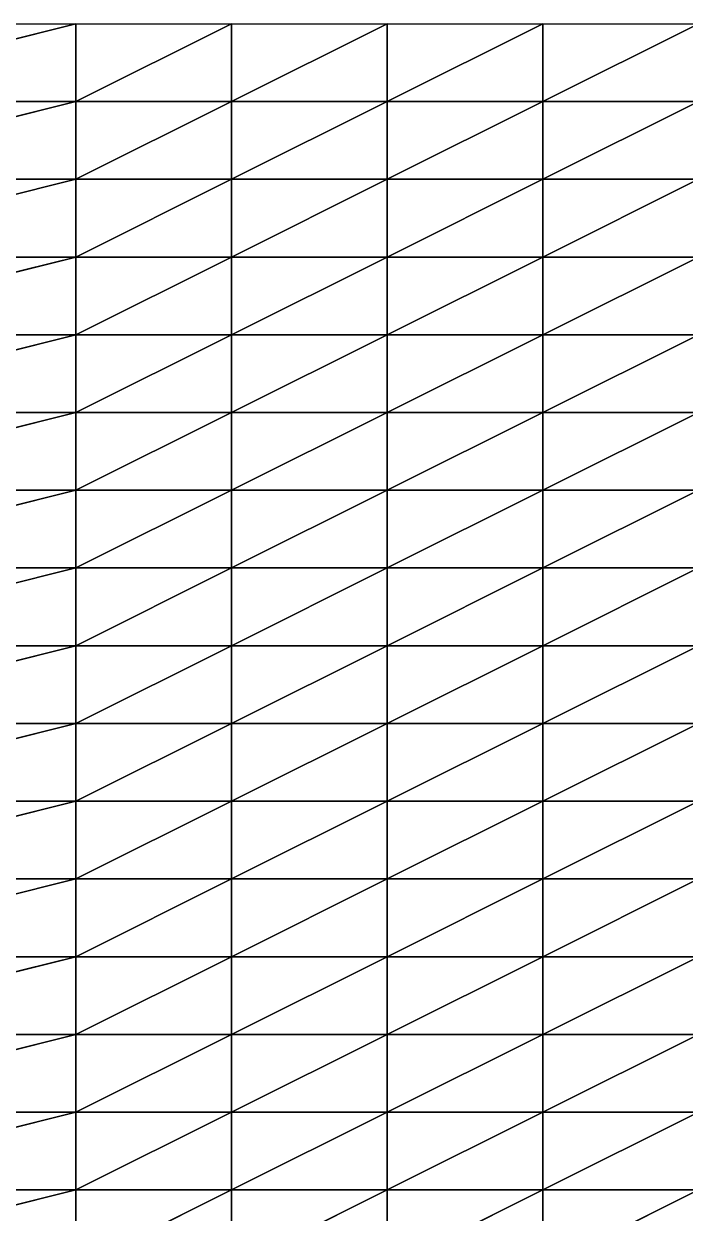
# Model space of a CAD drawing. Header units: metres. Extents: x -2000 to 14750, y -2250 to 1500.
# Drawn here: x 2166 to 3229, y -413 to 1500 of the extents above; entities that cross this region are included whole.
import ezdxf

# ---------------------------------------------------------------- set-up
doc = ezdxf.new("R2010")
doc.units = ezdxf.units.M

msp = doc.modelspace()

# ---------------------------------------------------------------- linework, layer by layer
for p, q in [((2250, 1500, -6496.7314), (1750, 1375, -6504.0923)), ((1750, 1500, -6504.216), (2250, 1500, -6496.7314)), ((1750, 1375, -6504.0923), (2250, 1500, -6496.7314)), ((2500, 1500, -6516.534), (2250, 1375, -6497.675)), ((2250, 1375, -6497.675), (2250, 1500, -6496.7314)), ((2250, 1500, -6496.7314), (2500, 1500, -6516.534)), ((2250, 1375, -6497.675), (2500, 1500, -6516.534)), ((2250, 1500, -6496.7314), (2250, 1375, -6497.675)), ((2750, 1500, -6545.076), (2500, 1375, -6464.3813)), ((2500, 1375, -6464.3813), (2500, 1500, -6516.534)), ((2500, 1500, -6516.534), (2750, 1500, -6545.076)), ((2500, 1375, -6464.3813), (2750, 1500, -6545.076)), ((2500, 1500, -6516.534), (2500, 1375, -6464.3813)), ((3000, 1500, -6498.984), (2750, 1375, -6516.3374)), ((2750, 1375, -6516.3374), (2750, 1500, -6545.076)), ((2750, 1500, -6545.076), (3000, 1500, -6498.984)), ((2750, 1375, -6516.3374), (3000, 1500, -6498.984)), ((2750, 1500, -6545.076), (2750, 1375, -6516.3374)), ((3250, 1500, -6500.746), (3000, 1375, -6500.3477)), ((3000, 1375, -6500.3477), (3000, 1500, -6498.984)), ((3000, 1500, -6498.984), (3250, 1500, -6500.746)), ((3000, 1375, -6500.3477), (3250, 1500, -6500.746)), ((3000, 1500, -6498.984), (3000, 1375, -6500.3477)), ((2250, 1375, -6497.675), (1750, 1375, -6504.0923)), ((2250, 1375, -6497.675), (1750, 1250, -6507.974)), ((1750, 1375, -6504.0923), (2250, 1375, -6497.675)), ((1750, 1250, -6507.974), (2250, 1375, -6497.675)), ((2500, 1375, -6464.3813), (2250, 1375, -6497.675)), ((2500, 1375, -6464.3813), (2250, 1250, -6499.826)), ((2250, 1250, -6499.826), (2250, 1375, -6497.675)), ((2250, 1375, -6497.675), (2500, 1375, -6464.3813)), ((2250, 1250, -6499.826), (2500, 1375, -6464.3813)), ((2250, 1375, -6497.675), (2250, 1250, -6499.826)), ((2750, 1375, -6516.3374), (2500, 1375, -6464.3813)), ((2750, 1375, -6516.3374), (2500, 1250, -6428.726)), ((2500, 1250, -6428.726), (2500, 1375, -6464.3813)), ((2500, 1375, -6464.3813), (2750, 1375, -6516.3374)), ((2500, 1250, -6428.726), (2750, 1375, -6516.3374)), ((2500, 1375, -6464.3813), (2500, 1250, -6428.726)), ((3000, 1375, -6500.3477), (2750, 1375, -6516.3374)), ((3000, 1375, -6500.3477), (2750, 1250, -6490.7256)), ((2750, 1250, -6490.7256), (2750, 1375, -6516.3374)), ((2750, 1375, -6516.3374), (3000, 1375, -6500.3477)), ((2750, 1250, -6490.7256), (3000, 1375, -6500.3477)), ((2750, 1375, -6516.3374), (2750, 1250, -6490.7256)), ((3250, 1375, -6501.0024), (3000, 1375, -6500.3477)), ((3250, 1375, -6501.0024), (3000, 1250, -6502.055)), ((3000, 1250, -6502.055), (3000, 1375, -6500.3477)), ((3000, 1375, -6500.3477), (3250, 1375, -6501.0024)), ((3000, 1250, -6502.055), (3250, 1375, -6501.0024)), ((3000, 1375, -6500.3477), (3000, 1250, -6502.055)), ((2250, 1250, -6499.826), (1750, 1250, -6507.974)), ((2250, 1250, -6499.826), (1750, 1125, -6507.118)), ((1750, 1250, -6507.974), (2250, 1250, -6499.826)), ((1750, 1125, -6507.118), (2250, 1250, -6499.826)), ((2500, 1250, -6428.726), (2250, 1250, -6499.826)), ((2500, 1250, -6428.726), (2250, 1125, -6501.0117)), ((2250, 1125, -6501.0117), (2250, 1250, -6499.826)), ((2250, 1250, -6499.826), (2500, 1250, -6428.726)), ((2250, 1125, -6501.0117), (2500, 1250, -6428.726)), ((2250, 1250, -6499.826), (2250, 1125, -6501.0117)), ((2750, 1250, -6490.7256), (2500, 1250, -6428.726)), ((2750, 1250, -6490.7256), (2500, 1125, -6420.6377)), ((2500, 1125, -6420.6377), (2500, 1250, -6428.726)), ((2500, 1250, -6428.726), (2750, 1250, -6490.7256)), ((2500, 1125, -6420.6377), (2750, 1250, -6490.7256)), ((2500, 1250, -6428.726), (2500, 1125, -6420.6377)), ((3000, 1250, -6502.055), (2750, 1250, -6490.7256)), ((3000, 1250, -6502.055), (2750, 1125, -6467.874)), ((2750, 1125, -6467.874), (2750, 1250, -6490.7256)), ((2750, 1250, -6490.7256), (3000, 1250, -6502.055)), ((2750, 1125, -6467.874), (3000, 1250, -6502.055)), ((2750, 1250, -6490.7256), (2750, 1125, -6467.874)), ((3250, 1250, -6504.706), (3000, 1250, -6502.055)), ((3250, 1250, -6504.706), (3000, 1125, -6501.5747)), ((3000, 1125, -6501.5747), (3000, 1250, -6502.055)), ((3000, 1250, -6502.055), (3250, 1250, -6504.706)), ((3000, 1125, -6501.5747), (3250, 1250, -6504.706)), ((3000, 1250, -6502.055), (3000, 1125, -6501.5747)), ((2250, 1125, -6501.0117), (1750, 1125, -6507.118)), ((2250, 1125, -6501.0117), (1750, 1000, -6505.301)), ((1750, 1125, -6507.118), (2250, 1125, -6501.0117)), ((1750, 1000, -6505.301), (2250, 1125, -6501.0117)), ((2500, 1125, -6420.6377), (2250, 1125, -6501.0117)), ((2500, 1125, -6420.6377), (2250, 1000, -6502.1104)), ((2250, 1000, -6502.1104), (2250, 1125, -6501.0117)), ((2250, 1125, -6501.0117), (2500, 1125, -6420.6377)), ((2250, 1000, -6502.1104), (2500, 1125, -6420.6377)), ((2250, 1125, -6501.0117), (2250, 1000, -6502.1104)), ((2750, 1125, -6467.874), (2500, 1125, -6420.6377)), ((2750, 1125, -6467.874), (2500, 1000, -6418.1885)), ((2500, 1000, -6418.1885), (2500, 1125, -6420.6377)), ((2500, 1125, -6420.6377), (2750, 1125, -6467.874)), ((2500, 1000, -6418.1885), (2750, 1125, -6467.874)), ((2500, 1125, -6420.6377), (2500, 1000, -6418.1885)), ((3000, 1125, -6501.5747), (2750, 1125, -6467.874)), ((3000, 1125, -6501.5747), (2750, 1000, -6445.938)), ((2750, 1000, -6445.938), (2750, 1125, -6467.874)), ((2750, 1125, -6467.874), (3000, 1125, -6501.5747)), ((2750, 1000, -6445.938), (3000, 1125, -6501.5747)), ((2750, 1125, -6467.874), (2750, 1000, -6445.938)), ((3250, 1125, -6504.921), (3000, 1125, -6501.5747)), ((3250, 1125, -6504.921), (3000, 1000, -6500.3706)), ((3000, 1000, -6500.3706), (3000, 1125, -6501.5747)), ((3000, 1125, -6501.5747), (3250, 1125, -6504.921)), ((3000, 1000, -6500.3706), (3250, 1125, -6504.921)), ((3000, 1125, -6501.5747), (3000, 1000, -6500.3706)), ((2250, 1000, -6502.1104), (1750, 1000, -6505.301)), ((2250, 1000, -6502.1104), (1750, 875, -6503.978)), ((1750, 1000, -6505.301), (2250, 1000, -6502.1104)), ((1750, 875, -6503.978), (2250, 1000, -6502.1104)), ((2500, 1000, -6418.1885), (2250, 1000, -6502.1104)), ((2500, 1000, -6418.1885), (2250, 875, -6501.607)), ((2250, 875, -6501.607), (2250, 1000, -6502.1104)), ((2250, 1000, -6502.1104), (2500, 1000, -6418.1885)), ((2250, 875, -6501.607), (2500, 1000, -6418.1885)), ((2250, 1000, -6502.1104), (2250, 875, -6501.607)), ((2750, 1000, -6445.938), (2500, 1000, -6418.1885)), ((2750, 1000, -6445.938), (2500, 875, -6424.8994)), ((2500, 875, -6424.8994), (2500, 1000, -6418.1885)), ((2500, 1000, -6418.1885), (2750, 1000, -6445.938)), ((2500, 875, -6424.8994), (2750, 1000, -6445.938)), ((2500, 1000, -6418.1885), (2500, 875, -6424.8994)), ((3000, 1000, -6500.3706), (2750, 1000, -6445.938)), ((3000, 1000, -6500.3706), (2750, 875, -6431.551)), ((2750, 875, -6431.551), (2750, 1000, -6445.938)), ((2750, 1000, -6445.938), (3000, 1000, -6500.3706)), ((2750, 875, -6431.551), (3000, 1000, -6500.3706)), ((2750, 1000, -6445.938), (2750, 875, -6431.551)), ((3250, 1000, -6506.8438), (3000, 1000, -6500.3706)), ((3250, 1000, -6506.8438), (3000, 875, -6503.433)), ((3000, 875, -6503.433), (3000, 1000, -6500.3706)), ((3000, 1000, -6500.3706), (3250, 1000, -6506.8438)), ((3000, 875, -6503.433), (3250, 1000, -6506.8438)), ((3000, 1000, -6500.3706), (3000, 875, -6503.433)), ((2250, 875, -6501.607), (1750, 875, -6503.978)), ((2250, 875, -6501.607), (1750, 750, -6502.2065)), ((1750, 875, -6503.978), (2250, 875, -6501.607)), ((1750, 750, -6502.2065), (2250, 875, -6501.607)), ((2500, 875, -6424.8994), (2250, 875, -6501.607)), ((2500, 875, -6424.8994), (2250, 750, -6502.2017)), ((2250, 750, -6502.2017), (2250, 875, -6501.607)), ((2250, 875, -6501.607), (2500, 875, -6424.8994)), ((2250, 750, -6502.2017), (2500, 875, -6424.8994)), ((2250, 875, -6501.607), (2250, 750, -6502.2017)), ((2750, 875, -6431.551), (2500, 875, -6424.8994)), ((2750, 875, -6431.551), (2500, 750, -6451.0376)), ((2500, 750, -6451.0376), (2500, 875, -6424.8994)), ((2500, 875, -6424.8994), (2750, 875, -6431.551)), ((2500, 750, -6451.0376), (2750, 875, -6431.551)), ((2500, 875, -6424.8994), (2500, 750, -6451.0376)), ((3000, 875, -6503.433), (2750, 875, -6431.551)), ((3000, 875, -6503.433), (2750, 750, -6418.857)), ((2750, 750, -6418.857), (2750, 875, -6431.551)), ((2750, 875, -6431.551), (3000, 875, -6503.433)), ((2750, 750, -6418.857), (3000, 875, -6503.433)), ((2750, 875, -6431.551), (2750, 750, -6418.857)), ((3250, 875, -6504.985), (3000, 875, -6503.433)), ((3250, 875, -6504.985), (3000, 750, -6501.9365)), ((3000, 750, -6501.9365), (3000, 875, -6503.433)), ((3000, 875, -6503.433), (3250, 875, -6504.985)), ((3000, 750, -6501.9365), (3250, 875, -6504.985)), ((3000, 875, -6503.433), (3000, 750, -6501.9365)), ((2250, 750, -6502.2017), (1750, 750, -6502.2065)), ((2250, 750, -6502.2017), (1750, 625, -6498.9243)), ((1750, 750, -6502.2065), (2250, 750, -6502.2017)), ((1750, 625, -6498.9243), (2250, 750, -6502.2017)), ((2500, 750, -6451.0376), (2250, 750, -6502.2017)), ((2500, 750, -6451.0376), (2250, 625, -6501.3228)), ((2250, 625, -6501.3228), (2250, 750, -6502.2017)), ((2250, 750, -6502.2017), (2500, 750, -6451.0376)), ((2250, 625, -6501.3228), (2500, 750, -6451.0376)), ((2250, 750, -6502.2017), (2250, 625, -6501.3228)), ((2750, 750, -6418.857), (2500, 750, -6451.0376)), ((2750, 750, -6418.857), (2500, 625, -6493.271)), ((2500, 625, -6493.271), (2500, 750, -6451.0376)), ((2500, 750, -6451.0376), (2750, 750, -6418.857)), ((2500, 625, -6493.271), (2750, 750, -6418.857)), ((2500, 750, -6451.0376), (2500, 625, -6493.271)), ((3000, 750, -6501.9365), (2750, 750, -6418.857)), ((3000, 750, -6501.9365), (2750, 625, -6412.2236)), ((2750, 625, -6412.2236), (2750, 750, -6418.857)), ((2750, 750, -6418.857), (3000, 750, -6501.9365)), ((2750, 625, -6412.2236), (3000, 750, -6501.9365)), ((2750, 750, -6418.857), (2750, 625, -6412.2236)), ((3250, 750, -6501.117), (3000, 750, -6501.9365)), ((3250, 750, -6501.117), (3000, 625, -6499.5605)), ((3000, 625, -6499.5605), (3000, 750, -6501.9365)), ((3000, 750, -6501.9365), (3250, 750, -6501.117)), ((3000, 625, -6499.5605), (3250, 750, -6501.117)), ((3000, 750, -6501.9365), (3000, 625, -6499.5605)), ((2250, 625, -6501.3228), (1750, 625, -6498.9243)), ((2250, 625, -6501.3228), (1750, 500, -6500.3477)), ((1750, 625, -6498.9243), (2250, 625, -6501.3228)), ((1750, 500, -6500.3477), (2250, 625, -6501.3228)), ((2500, 625, -6493.271), (2250, 625, -6501.3228)), ((2500, 625, -6493.271), (2250, 500, -6501.3643)), ((2250, 500, -6501.3643), (2250, 625, -6501.3228)), ((2250, 625, -6501.3228), (2500, 625, -6493.271)), ((2250, 500, -6501.3643), (2500, 625, -6493.271)), ((2250, 625, -6501.3228), (2250, 500, -6501.3643)), ((2750, 625, -6412.2236), (2500, 625, -6493.271)), ((2750, 625, -6412.2236), (2500, 500, -6535.7695)), ((2500, 500, -6535.7695), (2500, 625, -6493.271)), ((2500, 625, -6493.271), (2750, 625, -6412.2236)), ((2500, 500, -6535.7695), (2750, 625, -6412.2236)), ((2500, 625, -6493.271), (2500, 500, -6535.7695)), ((3000, 625, -6499.5605), (2750, 625, -6412.2236)), ((3000, 625, -6499.5605), (2750, 500, -6409.981)), ((2750, 500, -6409.981), (2750, 625, -6412.2236)), ((2750, 625, -6412.2236), (3000, 625, -6499.5605)), ((2750, 500, -6409.981), (3000, 625, -6499.5605)), ((2750, 625, -6412.2236), (2750, 500, -6409.981)), ((3250, 625, -6503.0215), (3000, 625, -6499.5605)), ((3250, 625, -6503.0215), (3000, 500, -6499.62)), ((3000, 500, -6499.62), (3000, 625, -6499.5605)), ((3000, 625, -6499.5605), (3250, 625, -6503.0215)), ((3000, 500, -6499.62), (3250, 625, -6503.0215)), ((3000, 625, -6499.5605), (3000, 500, -6499.62)), ((2250, 500, -6501.3643), (1750, 500, -6500.3477)), ((2250, 500, -6501.3643), (1750, 375, -6499.817)), ((1750, 500, -6500.3477), (2250, 500, -6501.3643)), ((1750, 375, -6499.817), (2250, 500, -6501.3643)), ((2500, 500, -6535.7695), (2250, 500, -6501.3643)), ((2500, 500, -6535.7695), (2250, 375, -6497.7617)), ((2250, 375, -6497.7617), (2250, 500, -6501.3643)), ((2250, 500, -6501.3643), (2500, 500, -6535.7695)), ((2250, 375, -6497.7617), (2500, 500, -6535.7695)), ((2250, 500, -6501.3643), (2250, 375, -6497.7617)), ((2750, 500, -6409.981), (2500, 500, -6535.7695)), ((2750, 500, -6409.981), (2500, 375, -6571.6445)), ((2500, 375, -6571.6445), (2500, 500, -6535.7695)), ((2500, 500, -6535.7695), (2750, 500, -6409.981)), ((2500, 375, -6571.6445), (2750, 500, -6409.981)), ((2500, 500, -6535.7695), (2500, 375, -6571.6445)), ((3000, 500, -6499.62), (2750, 500, -6409.981)), ((3000, 500, -6499.62), (2750, 375, -6408.191)), ((2750, 375, -6408.191), (2750, 500, -6409.981)), ((2750, 500, -6409.981), (3000, 500, -6499.62)), ((2750, 375, -6408.191), (3000, 500, -6499.62)), ((2750, 500, -6409.981), (2750, 375, -6408.191)), ((3250, 500, -6502.0693), (3000, 500, -6499.62)), ((3250, 500, -6502.0693), (3000, 375, -6505.2046)), ((3000, 375, -6505.2046), (3000, 500, -6499.62)), ((3000, 500, -6499.62), (3250, 500, -6502.0693)), ((3000, 375, -6505.2046), (3250, 500, -6502.0693)), ((3000, 500, -6499.62), (3000, 375, -6505.2046)), ((2250, 375, -6497.7617), (1750, 375, -6499.817)), ((2250, 375, -6497.7617), (1750, 250, -6498.9243)), ((1750, 375, -6499.817), (2250, 375, -6497.7617)), ((1750, 250, -6498.9243), (2250, 375, -6497.7617)), ((2500, 375, -6571.6445), (2250, 375, -6497.7617)), ((2500, 375, -6571.6445), (2250, 250, -6498.37)), ((2250, 250, -6498.37), (2250, 375, -6497.7617)), ((2250, 375, -6497.7617), (2500, 375, -6571.6445)), ((2250, 250, -6498.37), (2500, 375, -6571.6445)), ((2250, 375, -6497.7617), (2250, 250, -6498.37)), ((2750, 375, -6408.191), (2500, 375, -6571.6445)), ((2750, 375, -6408.191), (2500, 250, -6586.403)), ((2500, 250, -6586.403), (2500, 375, -6571.6445)), ((2500, 375, -6571.6445), (2750, 375, -6408.191)), ((2500, 250, -6586.403), (2750, 375, -6408.191)), ((2500, 375, -6571.6445), (2500, 250, -6586.403)), ((3000, 375, -6505.2046), (2750, 375, -6408.191)), ((3000, 375, -6505.2046), (2750, 250, -6408.5894)), ((2750, 250, -6408.5894), (2750, 375, -6408.191)), ((2750, 375, -6408.191), (3000, 375, -6505.2046)), ((2750, 250, -6408.5894), (3000, 375, -6505.2046)), ((2750, 375, -6408.191), (2750, 250, -6408.5894)), ((3250, 375, -6503.2686), (3000, 375, -6505.2046)), ((3250, 375, -6503.2686), (3000, 250, -6501.625)), ((3000, 250, -6501.625), (3000, 375, -6505.2046)), ((3000, 375, -6505.2046), (3250, 375, -6503.2686)), ((3000, 250, -6501.625), (3250, 375, -6503.2686)), ((3000, 375, -6505.2046), (3000, 250, -6501.625)), ((2250, 250, -6498.37), (1750, 250, -6498.9243)), ((2250, 250, -6498.37), (1750, 125, -6499.533)), ((1750, 250, -6498.9243), (2250, 250, -6498.37)), ((1750, 125, -6499.533), (2250, 250, -6498.37)), ((2500, 250, -6586.403), (2250, 250, -6498.37)), ((2500, 250, -6586.403), (2250, 125, -6496.823)), ((2250, 125, -6496.823), (2250, 250, -6498.37)), ((2250, 250, -6498.37), (2500, 250, -6586.403)), ((2250, 125, -6496.823), (2500, 250, -6586.403)), ((2250, 250, -6498.37), (2250, 125, -6496.823)), ((2750, 250, -6408.5894), (2500, 250, -6586.403)), ((2750, 250, -6408.5894), (2500, 125, -6580.6626)), ((2500, 125, -6580.6626), (2500, 250, -6586.403)), ((2500, 250, -6586.403), (2750, 250, -6408.5894)), ((2500, 125, -6580.6626), (2750, 250, -6408.5894)), ((2500, 250, -6586.403), (2500, 125, -6580.6626)), ((3000, 250, -6501.625), (2750, 250, -6408.5894)), ((3000, 250, -6501.625), (2750, 125, -6409.9395)), ((2750, 125, -6409.9395), (2750, 250, -6408.5894)), ((2750, 250, -6408.5894), (3000, 250, -6501.625)), ((2750, 125, -6409.9395), (3000, 250, -6501.625)), ((2750, 250, -6408.5894), (2750, 125, -6409.9395)), ((3250, 250, -6505.397), (3000, 250, -6501.625)), ((3250, 250, -6505.397), (3000, 125, -6501.9453)), ((3000, 125, -6501.9453), (3000, 250, -6501.625)), ((3000, 250, -6501.625), (3250, 250, -6505.397)), ((3000, 125, -6501.9453), (3250, 250, -6505.397)), ((3000, 250, -6501.625), (3000, 125, -6501.9453)), ((2250, 125, -6496.823), (1750, 125, -6499.533)), ((2250, 125, -6496.823), (1750, 0, -6501.602)), ((1750, 125, -6499.533), (2250, 125, -6496.823)), ((1750, 0, -6501.602), (2250, 125, -6496.823)), ((2500, 125, -6580.6626), (2250, 125, -6496.823)), ((2500, 125, -6580.6626), (2250, 0, -6497.908)), ((2250, 0, -6497.908), (2250, 125, -6496.823)), ((2250, 125, -6496.823), (2500, 125, -6580.6626)), ((2250, 0, -6497.908), (2500, 125, -6580.6626)), ((2250, 125, -6496.823), (2250, 0, -6497.908)), ((2750, 125, -6409.9395), (2500, 125, -6580.6626)), ((2750, 125, -6409.9395), (2500, 0, -6568.2524)), ((2500, 0, -6568.2524), (2500, 125, -6580.6626)), ((2500, 125, -6580.6626), (2750, 125, -6409.9395)), ((2500, 0, -6568.2524), (2750, 125, -6409.9395)), ((2500, 125, -6580.6626), (2500, 0, -6568.2524)), ((3000, 125, -6501.9453), (2750, 125, -6409.9395)), ((3000, 125, -6501.9453), (2750, 0, -6415.474)), ((2750, 0, -6415.474), (2750, 125, -6409.9395)), ((2750, 125, -6409.9395), (3000, 125, -6501.9453)), ((2750, 0, -6415.474), (3000, 125, -6501.9453)), ((2750, 125, -6409.9395), (2750, 0, -6415.474)), ((3250, 125, -6506.505), (3000, 125, -6501.9453)), ((3250, 125, -6506.505), (3000, 0, -6502.275)), ((3000, 0, -6502.275), (3000, 125, -6501.9453)), ((3000, 125, -6501.9453), (3250, 125, -6506.505)), ((3000, 0, -6502.275), (3250, 125, -6506.505)), ((3000, 125, -6501.9453), (3000, 0, -6502.275)), ((2250, 0, -6497.908), (1750, 0, -6501.602)), ((2250, 0, -6497.908), (1750, -125, -6498.627)), ((1750, 0, -6501.602), (2250, 0, -6497.908)), ((1750, -125, -6498.627), (2250, 0, -6497.908)), ((2500, 0, -6568.2524), (2250, 0, -6497.908)), ((2500, 0, -6568.2524), (2250, -125, -6498.7593)), ((2250, -125, -6498.7593), (2250, 0, -6497.908)), ((2250, 0, -6497.908), (2500, 0, -6568.2524)), ((2250, -125, -6498.7593), (2500, 0, -6568.2524)), ((2250, 0, -6497.908), (2250, -125, -6498.7593)), ((2750, 0, -6415.474), (2500, 0, -6568.2524)), ((2750, 0, -6415.474), (2500, -125, -6548.1797)), ((2500, -125, -6548.1797), (2500, 0, -6568.2524)), ((2500, 0, -6568.2524), (2750, 0, -6415.474)), ((2500, -125, -6548.1797), (2750, 0, -6415.474)), ((2500, 0, -6568.2524), (2500, -125, -6548.1797)), ((3000, 0, -6502.275), (2750, 0, -6415.474)), ((3000, 0, -6502.275), (2750, -125, -6426.6523)), ((2750, -125, -6426.6523), (2750, 0, -6415.474)), ((2750, 0, -6415.474), (3000, 0, -6502.275)), ((2750, -125, -6426.6523), (3000, 0, -6502.275)), ((2750, 0, -6415.474), (2750, -125, -6426.6523)), ((3250, 0, -6503.369), (3000, 0, -6502.275)), ((3250, 0, -6503.369), (3000, -125, -6500.6914)), ((3000, -125, -6500.6914), (3000, 0, -6502.275)), ((3000, 0, -6502.275), (3250, 0, -6503.369)), ((3000, -125, -6500.6914), (3250, 0, -6503.369)), ((3000, 0, -6502.275), (3000, -125, -6500.6914)), ((2250, -125, -6498.7593), (1750, -125, -6498.627)), ((2250, -125, -6498.7593), (1750, -250, -6501.2725)), ((1750, -125, -6498.627), (2250, -125, -6498.7593)), ((1750, -250, -6501.2725), (2250, -125, -6498.7593)), ((2500, -125, -6548.1797), (2250, -125, -6498.7593)), ((2500, -125, -6548.1797), (2250, -250, -6498.6587)), ((2250, -250, -6498.6587), (2250, -125, -6498.7593)), ((2250, -125, -6498.7593), (2500, -125, -6548.1797)), ((2250, -250, -6498.6587), (2500, -125, -6548.1797)), ((2250, -125, -6498.7593), (2250, -250, -6498.6587)), ((2750, -125, -6426.6523), (2500, -125, -6548.1797)), ((2750, -125, -6426.6523), (2500, -250, -6510.483)), ((2500, -250, -6510.483), (2500, -125, -6548.1797)), ((2500, -125, -6548.1797), (2750, -125, -6426.6523)), ((2500, -250, -6510.483), (2750, -125, -6426.6523)), ((2500, -125, -6548.1797), (2500, -250, -6510.483)), ((3000, -125, -6500.6914), (2750, -125, -6426.6523)), ((3000, -125, -6500.6914), (2750, -250, -6442.2305)), ((2750, -250, -6442.2305), (2750, -125, -6426.6523)), ((2750, -125, -6426.6523), (3000, -125, -6500.6914)), ((2750, -250, -6442.2305), (3000, -125, -6500.6914)), ((2750, -125, -6426.6523), (2750, -250, -6442.2305)), ((3250, -125, -6506.3857), (3000, -125, -6500.6914)), ((3250, -125, -6506.3857), (3000, -250, -6499.7393)), ((3000, -250, -6499.7393), (3000, -125, -6500.6914)), ((3000, -125, -6500.6914), (3250, -125, -6506.3857)), ((3000, -250, -6499.7393), (3250, -125, -6506.3857)), ((3000, -125, -6500.6914), (3000, -250, -6499.7393)), ((2250, -250, -6498.6587), (1750, -250, -6501.2725)), ((2250, -250, -6498.6587), (1750, -375, -6504.289)), ((1750, -250, -6501.2725), (2250, -250, -6498.6587)), ((1750, -375, -6504.289), (2250, -250, -6498.6587)), ((2500, -250, -6510.483), (2250, -250, -6498.6587)), ((2500, -250, -6510.483), (2250, -375, -6500.54)), ((2250, -375, -6500.54), (2250, -250, -6498.6587)), ((2250, -250, -6498.6587), (2500, -250, -6510.483)), ((2250, -375, -6500.54), (2500, -250, -6510.483)), ((2250, -250, -6498.6587), (2250, -375, -6500.54)), ((2750, -250, -6442.2305), (2500, -250, -6510.483)), ((2750, -250, -6442.2305), (2500, -375, -6467.2607)), ((2500, -375, -6467.2607), (2500, -250, -6510.483)), ((2500, -250, -6510.483), (2750, -250, -6442.2305)), ((2500, -375, -6467.2607), (2750, -250, -6442.2305)), ((2500, -250, -6510.483), (2500, -375, -6467.2607)), ((3000, -250, -6499.7393), (2750, -250, -6442.2305)), ((3000, -250, -6499.7393), (2750, -375, -6462.1978)), ((2750, -375, -6462.1978), (2750, -250, -6442.2305)), ((2750, -250, -6442.2305), (3000, -250, -6499.7393)), ((2750, -375, -6462.1978), (3000, -250, -6499.7393)), ((2750, -250, -6442.2305), (2750, -375, -6462.1978)), ((3250, -250, -6505.058), (3000, -250, -6499.7393)), ((3250, -250, -6505.058), (3000, -375, -6503.6074)), ((3000, -375, -6503.6074), (3000, -250, -6499.7393)), ((3000, -250, -6499.7393), (3250, -250, -6505.058)), ((3000, -375, -6503.6074), (3250, -250, -6505.058)), ((3000, -250, -6499.7393), (3000, -375, -6503.6074)), ((2250, -375, -6500.54), (1750, -375, -6504.289)), ((2250, -375, -6500.54), (1750, -500, -6504.5225)), ((1750, -375, -6504.289), (2250, -375, -6500.54)), ((1750, -500, -6504.5225), (2250, -375, -6500.54)), ((2500, -375, -6467.2607), (2250, -375, -6500.54)), ((2500, -375, -6467.2607), (2250, -500, -6500.92)), ((2250, -500, -6500.92), (2250, -375, -6500.54)), ((2250, -375, -6500.54), (2500, -375, -6467.2607)), ((2250, -500, -6500.92), (2500, -375, -6467.2607)), ((2250, -375, -6500.54), (2250, -500, -6500.92)), ((2750, -375, -6462.1978), (2500, -375, -6467.2607)), ((2750, -375, -6462.1978), (2500, -500, -6434.334)), ((2500, -500, -6434.334), (2500, -375, -6467.2607)), ((2500, -375, -6467.2607), (2750, -375, -6462.1978)), ((2500, -500, -6434.334), (2750, -375, -6462.1978)), ((2500, -375, -6467.2607), (2500, -500, -6434.334)), ((3000, -375, -6503.6074), (2750, -375, -6462.1978)), ((3000, -375, -6503.6074), (2750, -500, -6482.3853)), ((2750, -500, -6482.3853), (2750, -375, -6462.1978)), ((2750, -375, -6462.1978), (3000, -375, -6503.6074)), ((2750, -500, -6482.3853), (3000, -375, -6503.6074)), ((2750, -375, -6462.1978), (2750, -500, -6482.3853)), ((3250, -375, -6503.6025), (3000, -375, -6503.6074)), ((3250, -375, -6503.6025), (3000, -500, -6500.586)), ((3000, -500, -6500.586), (3000, -375, -6503.6074)), ((3000, -375, -6503.6074), (3250, -375, -6503.6025)), ((3000, -500, -6500.586), (3250, -375, -6503.6025)), ((3000, -375, -6503.6074), (3000, -500, -6500.586))]:
    msp.add_line(p, q)
for points in [[(2250, 1500, -6496.7314), (1750, 1375, -6504.0923), (1750, 1500, -6504.216), (1750.0001, 1500.0001, -6504.216)], [(1750, 1375, -6504.0923), (2250, 1500, -6496.7314), (2250, 1375, -6497.675), (2250, 1375.0001, -6497.675)], [(2500, 1500, -6516.534), (2250, 1375, -6497.675), (2250, 1500, -6496.7314), (2250, 1500.0001, -6496.7314)], [(2250, 1375, -6497.675), (2500, 1500, -6516.534), (2500, 1375, -6464.3813), (2500, 1375.0001, -6464.3813)], [(2750, 1500, -6545.076), (2500, 1375, -6464.3813), (2500, 1500, -6516.534), (2500, 1500.0001, -6516.534)], [(2500, 1375, -6464.3813), (2750, 1500, -6545.076), (2750, 1375, -6516.3374), (2750, 1375.0001, -6516.3374)], [(3000, 1500, -6498.984), (2750, 1375, -6516.3374), (2750, 1500, -6545.076), (2750, 1500.0001, -6545.076)], [(2750, 1375, -6516.3374), (3000, 1500, -6498.984), (3000, 1375, -6500.3477), (3000, 1375.0001, -6500.3477)], [(3250, 1500, -6500.746), (3000, 1375, -6500.3477), (3000, 1500, -6498.984), (3000, 1500.0001, -6498.984)], [(3000, 1375, -6500.3477), (3250, 1500, -6500.746), (3250, 1375, -6501.0024), (3250, 1375.0001, -6501.0024)], [(2250, 1375, -6497.675), (1750, 1250, -6507.974), (1750, 1375, -6504.0923), (1750.0001, 1375.0001, -6504.0923)], [(1750, 1250, -6507.974), (2250, 1375, -6497.675), (2250, 1250, -6499.826), (2250, 1250.0001, -6499.826)], [(2500, 1375, -6464.3813), (2250, 1250, -6499.826), (2250, 1375, -6497.675), (2250, 1375.0001, -6497.675)], [(2250, 1250, -6499.826), (2500, 1375, -6464.3813), (2500, 1250, -6428.726), (2500, 1250.0001, -6428.726)], [(2750, 1375, -6516.3374), (2500, 1250, -6428.726), (2500, 1375, -6464.3813), (2500, 1375.0001, -6464.3813)], [(2500, 1250, -6428.726), (2750, 1375, -6516.3374), (2750, 1250, -6490.7256), (2750, 1250.0001, -6490.7256)], [(3000, 1375, -6500.3477), (2750, 1250, -6490.7256), (2750, 1375, -6516.3374), (2750, 1375.0001, -6516.3374)], [(2750, 1250, -6490.7256), (3000, 1375, -6500.3477), (3000, 1250, -6502.055), (3000, 1250.0001, -6502.055)], [(3250, 1375, -6501.0024), (3000, 1250, -6502.055), (3000, 1375, -6500.3477), (3000, 1375.0001, -6500.3477)], [(3000, 1250, -6502.055), (3250, 1375, -6501.0024), (3250, 1250, -6504.706), (3250, 1250.0001, -6504.706)], [(2250, 1250, -6499.826), (1750, 1125, -6507.118), (1750, 1250, -6507.974), (1750.0001, 1250.0001, -6507.974)], [(1750, 1125, -6507.118), (2250, 1250, -6499.826), (2250, 1125, -6501.0117), (2250, 1125.0001, -6501.0117)], [(2500, 1250, -6428.726), (2250, 1125, -6501.0117), (2250, 1250, -6499.826), (2250, 1250.0001, -6499.826)], [(2250, 1125, -6501.0117), (2500, 1250, -6428.726), (2500, 1125, -6420.6377), (2500, 1125.0001, -6420.6377)], [(2750, 1250, -6490.7256), (2500, 1125, -6420.6377), (2500, 1250, -6428.726), (2500, 1250.0001, -6428.726)], [(2500, 1125, -6420.6377), (2750, 1250, -6490.7256), (2750, 1125, -6467.874), (2750, 1125.0001, -6467.874)], [(3000, 1250, -6502.055), (2750, 1125, -6467.874), (2750, 1250, -6490.7256), (2750, 1250.0001, -6490.7256)], [(2750, 1125, -6467.874), (3000, 1250, -6502.055), (3000, 1125, -6501.5747), (3000, 1125.0001, -6501.5747)], [(3250, 1250, -6504.706), (3000, 1125, -6501.5747), (3000, 1250, -6502.055), (3000, 1250.0001, -6502.055)], [(3000, 1125, -6501.5747), (3250, 1250, -6504.706), (3250, 1125, -6504.921), (3250, 1125.0001, -6504.921)], [(2250, 1125, -6501.0117), (1750, 1000, -6505.301), (1750, 1125, -6507.118), (1750.0001, 1125.0001, -6507.118)], [(1750, 1000, -6505.301), (2250, 1125, -6501.0117), (2250, 1000, -6502.1104), (2250, 1000.0001, -6502.1104)], [(2500, 1125, -6420.6377), (2250, 1000, -6502.1104), (2250, 1125, -6501.0117), (2250, 1125.0001, -6501.0117)], [(2250, 1000, -6502.1104), (2500, 1125, -6420.6377), (2500, 1000, -6418.1885), (2500, 1000.0001, -6418.1885)], [(2750, 1125, -6467.874), (2500, 1000, -6418.1885), (2500, 1125, -6420.6377), (2500, 1125.0001, -6420.6377)], [(2500, 1000, -6418.1885), (2750, 1125, -6467.874), (2750, 1000, -6445.938), (2750, 1000.0001, -6445.938)], [(3000, 1125, -6501.5747), (2750, 1000, -6445.938), (2750, 1125, -6467.874), (2750, 1125.0001, -6467.874)], [(2750, 1000, -6445.938), (3000, 1125, -6501.5747), (3000, 1000, -6500.3706), (3000, 1000.0001, -6500.3706)], [(3250, 1125, -6504.921), (3000, 1000, -6500.3706), (3000, 1125, -6501.5747), (3000, 1125.0001, -6501.5747)], [(3000, 1000, -6500.3706), (3250, 1125, -6504.921), (3250, 1000, -6506.8438), (3250, 1000.0001, -6506.8438)], [(2250, 1000, -6502.1104), (1750, 875, -6503.978), (1750, 1000, -6505.301), (1750.0001, 1000.0001, -6505.301)], [(1750, 875, -6503.978), (2250, 1000, -6502.1104), (2250, 875, -6501.607), (2250, 875.0001, -6501.607)], [(2500, 1000, -6418.1885), (2250, 875, -6501.607), (2250, 1000, -6502.1104), (2250, 1000.0001, -6502.1104)], [(2250, 875, -6501.607), (2500, 1000, -6418.1885), (2500, 875, -6424.8994), (2500, 875.0001, -6424.8994)], [(2750, 1000, -6445.938), (2500, 875, -6424.8994), (2500, 1000, -6418.1885), (2500, 1000.0001, -6418.1885)], [(2500, 875, -6424.8994), (2750, 1000, -6445.938), (2750, 875, -6431.551), (2750, 875.0001, -6431.551)], [(3000, 1000, -6500.3706), (2750, 875, -6431.551), (2750, 1000, -6445.938), (2750, 1000.0001, -6445.938)], [(2750, 875, -6431.551), (3000, 1000, -6500.3706), (3000, 875, -6503.433), (3000, 875.0001, -6503.433)], [(3250, 1000, -6506.8438), (3000, 875, -6503.433), (3000, 1000, -6500.3706), (3000, 1000.0001, -6500.3706)], [(3000, 875, -6503.433), (3250, 1000, -6506.8438), (3250, 875, -6504.985), (3250, 875.0001, -6504.985)], [(2250, 875, -6501.607), (1750, 750, -6502.2065), (1750, 875, -6503.978), (1750.0001, 875.0001, -6503.978)], [(1750, 750, -6502.2065), (2250, 875, -6501.607), (2250, 750, -6502.2017), (2250, 750.0001, -6502.2017)], [(2500, 875, -6424.8994), (2250, 750, -6502.2017), (2250, 875, -6501.607), (2250, 875.0001, -6501.607)], [(2250, 750, -6502.2017), (2500, 875, -6424.8994), (2500, 750, -6451.0376), (2500, 750.0001, -6451.0376)], [(2750, 875, -6431.551), (2500, 750, -6451.0376), (2500, 875, -6424.8994), (2500, 875.0001, -6424.8994)], [(2500, 750, -6451.0376), (2750, 875, -6431.551), (2750, 750, -6418.857), (2750, 750.0001, -6418.857)], [(3000, 875, -6503.433), (2750, 750, -6418.857), (2750, 875, -6431.551), (2750, 875.0001, -6431.551)], [(2750, 750, -6418.857), (3000, 875, -6503.433), (3000, 750, -6501.9365), (3000, 750.0001, -6501.9365)], [(3250, 875, -6504.985), (3000, 750, -6501.9365), (3000, 875, -6503.433), (3000, 875.0001, -6503.433)], [(3000, 750, -6501.9365), (3250, 875, -6504.985), (3250, 750, -6501.117), (3250, 750.0001, -6501.117)], [(2250, 750, -6502.2017), (1750, 625, -6498.9243), (1750, 750, -6502.2065), (1750.0001, 750.0001, -6502.2065)], [(1750, 625, -6498.9243), (2250, 750, -6502.2017), (2250, 625, -6501.3228), (2250, 625.0001, -6501.3228)], [(2500, 750, -6451.0376), (2250, 625, -6501.3228), (2250, 750, -6502.2017), (2250, 750.0001, -6502.2017)], [(2250, 625, -6501.3228), (2500, 750, -6451.0376), (2500, 625, -6493.271), (2500, 625.0001, -6493.271)], [(2750, 750, -6418.857), (2500, 625, -6493.271), (2500, 750, -6451.0376), (2500, 750.0001, -6451.0376)], [(2500, 625, -6493.271), (2750, 750, -6418.857), (2750, 625, -6412.2236), (2750, 625.0001, -6412.2236)], [(3000, 750, -6501.9365), (2750, 625, -6412.2236), (2750, 750, -6418.857), (2750, 750.0001, -6418.857)], [(2750, 625, -6412.2236), (3000, 750, -6501.9365), (3000, 625, -6499.5605), (3000, 625.0001, -6499.5605)], [(3250, 750, -6501.117), (3000, 625, -6499.5605), (3000, 750, -6501.9365), (3000, 750.0001, -6501.9365)], [(3000, 625, -6499.5605), (3250, 750, -6501.117), (3250, 625, -6503.0215), (3250, 625.0001, -6503.0215)], [(2250, 625, -6501.3228), (1750, 500, -6500.3477), (1750, 625, -6498.9243), (1750.0001, 625.0001, -6498.9243)], [(1750, 500, -6500.3477), (2250, 625, -6501.3228), (2250, 500, -6501.3643), (2250, 500.0001, -6501.3643)], [(2500, 625, -6493.271), (2250, 500, -6501.3643), (2250, 625, -6501.3228), (2250, 625.0001, -6501.3228)], [(2250, 500, -6501.3643), (2500, 625, -6493.271), (2500, 500, -6535.7695), (2500, 500.0001, -6535.7695)], [(2750, 625, -6412.2236), (2500, 500, -6535.7695), (2500, 625, -6493.271), (2500, 625.0001, -6493.271)], [(2500, 500, -6535.7695), (2750, 625, -6412.2236), (2750, 500, -6409.981), (2750, 500.0001, -6409.981)], [(3000, 625, -6499.5605), (2750, 500, -6409.981), (2750, 625, -6412.2236), (2750, 625.0001, -6412.2236)], [(2750, 500, -6409.981), (3000, 625, -6499.5605), (3000, 500, -6499.62), (3000, 500.0001, -6499.62)], [(3250, 625, -6503.0215), (3000, 500, -6499.62), (3000, 625, -6499.5605), (3000, 625.0001, -6499.5605)], [(3000, 500, -6499.62), (3250, 625, -6503.0215), (3250, 500, -6502.0693), (3250, 500.0001, -6502.0693)], [(2250, 500, -6501.3643), (1750, 375, -6499.817), (1750, 500, -6500.3477), (1750.0001, 500.0001, -6500.3477)], [(1750, 375, -6499.817), (2250, 500, -6501.3643), (2250, 375, -6497.7617), (2250, 375.0001, -6497.7617)], [(2500, 500, -6535.7695), (2250, 375, -6497.7617), (2250, 500, -6501.3643), (2250, 500.0001, -6501.3643)], [(2250, 375, -6497.7617), (2500, 500, -6535.7695), (2500, 375, -6571.6445), (2500, 375.0001, -6571.6445)], [(2750, 500, -6409.981), (2500, 375, -6571.6445), (2500, 500, -6535.7695), (2500, 500.0001, -6535.7695)], [(2500, 375, -6571.6445), (2750, 500, -6409.981), (2750, 375, -6408.191), (2750, 375.0001, -6408.191)], [(3000, 500, -6499.62), (2750, 375, -6408.191), (2750, 500, -6409.981), (2750, 500.0001, -6409.981)], [(2750, 375, -6408.191), (3000, 500, -6499.62), (3000, 375, -6505.2046), (3000, 375.0001, -6505.2046)], [(3250, 500, -6502.0693), (3000, 375, -6505.2046), (3000, 500, -6499.62), (3000, 500.0001, -6499.62)], [(3000, 375, -6505.2046), (3250, 500, -6502.0693), (3250, 375, -6503.2686), (3250, 375.0001, -6503.2686)], [(2250, 375, -6497.7617), (1750, 250, -6498.9243), (1750, 375, -6499.817), (1750.0001, 375.0001, -6499.817)], [(1750, 250, -6498.9243), (2250, 375, -6497.7617), (2250, 250, -6498.37), (2250, 250.0001, -6498.37)], [(2500, 375, -6571.6445), (2250, 250, -6498.37), (2250, 375, -6497.7617), (2250, 375.0001, -6497.7617)], [(2250, 250, -6498.37), (2500, 375, -6571.6445), (2500, 250, -6586.403), (2500, 250.0001, -6586.403)], [(2750, 375, -6408.191), (2500, 250, -6586.403), (2500, 375, -6571.6445), (2500, 375.0001, -6571.6445)], [(2500, 250, -6586.403), (2750, 375, -6408.191), (2750, 250, -6408.5894), (2750, 250.0001, -6408.5894)], [(3000, 375, -6505.2046), (2750, 250, -6408.5894), (2750, 375, -6408.191), (2750, 375.0001, -6408.191)], [(2750, 250, -6408.5894), (3000, 375, -6505.2046), (3000, 250, -6501.625), (3000, 250.0001, -6501.625)], [(3250, 375, -6503.2686), (3000, 250, -6501.625), (3000, 375, -6505.2046), (3000, 375.0001, -6505.2046)], [(3000, 250, -6501.625), (3250, 375, -6503.2686), (3250, 250, -6505.397), (3250, 250.0001, -6505.397)], [(2250, 250, -6498.37), (1750, 125, -6499.533), (1750, 250, -6498.9243), (1750.0001, 250.0001, -6498.9243)], [(1750, 125, -6499.533), (2250, 250, -6498.37), (2250, 125, -6496.823), (2250, 125.0001, -6496.823)], [(2500, 250, -6586.403), (2250, 125, -6496.823), (2250, 250, -6498.37), (2250, 250.0001, -6498.37)], [(2250, 125, -6496.823), (2500, 250, -6586.403), (2500, 125, -6580.6626), (2500, 125.0001, -6580.6626)], [(2750, 250, -6408.5894), (2500, 125, -6580.6626), (2500, 250, -6586.403), (2500, 250.0001, -6586.403)], [(2500, 125, -6580.6626), (2750, 250, -6408.5894), (2750, 125, -6409.9395), (2750, 125.0001, -6409.9395)], [(3000, 250, -6501.625), (2750, 125, -6409.9395), (2750, 250, -6408.5894), (2750, 250.0001, -6408.5894)], [(2750, 125, -6409.9395), (3000, 250, -6501.625), (3000, 125, -6501.9453), (3000, 125.0001, -6501.9453)], [(3250, 250, -6505.397), (3000, 125, -6501.9453), (3000, 250, -6501.625), (3000, 250.0001, -6501.625)], [(3000, 125, -6501.9453), (3250, 250, -6505.397), (3250, 125, -6506.505), (3250, 125.0001, -6506.505)], [(2250, 125, -6496.823), (1750, 0, -6501.602), (1750, 125, -6499.533), (1750.0001, 125.0001, -6499.533)], [(1750, 0, -6501.602), (2250, 125, -6496.823), (2250, 0, -6497.908), (2250, 0.0001, -6497.908)], [(2500, 125, -6580.6626), (2250, 0, -6497.908), (2250, 125, -6496.823), (2250, 125.0001, -6496.823)], [(2250, 0, -6497.908), (2500, 125, -6580.6626), (2500, 0, -6568.2524), (2500, 0.0001, -6568.2524)], [(2750, 125, -6409.9395), (2500, 0, -6568.2524), (2500, 125, -6580.6626), (2500, 125.0001, -6580.6626)], [(2500, 0, -6568.2524), (2750, 125, -6409.9395), (2750, 0, -6415.474), (2750, 0.0001, -6415.474)], [(3000, 125, -6501.9453), (2750, 0, -6415.474), (2750, 125, -6409.9395), (2750, 125.0001, -6409.9395)], [(2750, 0, -6415.474), (3000, 125, -6501.9453), (3000, 0, -6502.275), (3000, 0.0001, -6502.275)], [(3250, 125, -6506.505), (3000, 0, -6502.275), (3000, 125, -6501.9453), (3000, 125.0001, -6501.9453)], [(3000, 0, -6502.275), (3250, 125, -6506.505), (3250, 0, -6503.369), (3250, 0.0001, -6503.369)], [(2250, 0, -6497.908), (1750, -125, -6498.627), (1750, 0, -6501.602), (1750.0001, 0.0001, -6501.602)], [(1750, -125, -6498.627), (2250, 0, -6497.908), (2250, -125, -6498.7593), (2250, -124.9999, -6498.7593)], [(2500, 0, -6568.2524), (2250, -125, -6498.7593), (2250, 0, -6497.908), (2250, 0.0001, -6497.908)], [(2250, -125, -6498.7593), (2500, 0, -6568.2524), (2500, -125, -6548.1797), (2500, -124.9999, -6548.1797)], [(2750, 0, -6415.474), (2500, -125, -6548.1797), (2500, 0, -6568.2524), (2500, 0.0001, -6568.2524)], [(2500, -125, -6548.1797), (2750, 0, -6415.474), (2750, -125, -6426.6523), (2750, -124.9999, -6426.6523)], [(3000, 0, -6502.275), (2750, -125, -6426.6523), (2750, 0, -6415.474), (2750, 0.0001, -6415.474)], [(2750, -125, -6426.6523), (3000, 0, -6502.275), (3000, -125, -6500.6914), (3000, -124.9999, -6500.6914)], [(3250, 0, -6503.369), (3000, -125, -6500.6914), (3000, 0, -6502.275), (3000, 0.0001, -6502.275)], [(3000, -125, -6500.6914), (3250, 0, -6503.369), (3250, -125, -6506.3857), (3250, -124.9999, -6506.3857)], [(2250, -125, -6498.7593), (1750, -250, -6501.2725), (1750, -125, -6498.627), (1750.0001, -124.9999, -6498.627)], [(1750, -250, -6501.2725), (2250, -125, -6498.7593), (2250, -250, -6498.6587), (2250, -249.9999, -6498.6587)], [(2500, -125, -6548.1797), (2250, -250, -6498.6587), (2250, -125, -6498.7593), (2250, -124.9999, -6498.7593)], [(2250, -250, -6498.6587), (2500, -125, -6548.1797), (2500, -250, -6510.483), (2500, -249.9999, -6510.483)], [(2750, -125, -6426.6523), (2500, -250, -6510.483), (2500, -125, -6548.1797), (2500, -124.9999, -6548.1797)], [(2500, -250, -6510.483), (2750, -125, -6426.6523), (2750, -250, -6442.2305), (2750, -249.9999, -6442.2305)], [(3000, -125, -6500.6914), (2750, -250, -6442.2305), (2750, -125, -6426.6523), (2750, -124.9999, -6426.6523)], [(2750, -250, -6442.2305), (3000, -125, -6500.6914), (3000, -250, -6499.7393), (3000, -249.9999, -6499.7393)], [(3250, -125, -6506.3857), (3000, -250, -6499.7393), (3000, -125, -6500.6914), (3000, -124.9999, -6500.6914)], [(3000, -250, -6499.7393), (3250, -125, -6506.3857), (3250, -250, -6505.058), (3250, -249.9999, -6505.058)], [(2250, -250, -6498.6587), (1750, -375, -6504.289), (1750, -250, -6501.2725), (1750.0001, -249.9999, -6501.2725)], [(1750, -375, -6504.289), (2250, -250, -6498.6587), (2250, -375, -6500.54), (2250, -374.9999, -6500.54)], [(2500, -250, -6510.483), (2250, -375, -6500.54), (2250, -250, -6498.6587), (2250, -249.9999, -6498.6587)], [(2250, -375, -6500.54), (2500, -250, -6510.483), (2500, -375, -6467.2607), (2500, -374.9999, -6467.2607)], [(2750, -250, -6442.2305), (2500, -375, -6467.2607), (2500, -250, -6510.483), (2500, -249.9999, -6510.483)], [(2500, -375, -6467.2607), (2750, -250, -6442.2305), (2750, -375, -6462.1978), (2750, -374.9999, -6462.1978)], [(3000, -250, -6499.7393), (2750, -375, -6462.1978), (2750, -250, -6442.2305), (2750, -249.9999, -6442.2305)], [(2750, -375, -6462.1978), (3000, -250, -6499.7393), (3000, -375, -6503.6074), (3000, -374.9999, -6503.6074)], [(3250, -250, -6505.058), (3000, -375, -6503.6074), (3000, -250, -6499.7393), (3000, -249.9999, -6499.7393)], [(3000, -375, -6503.6074), (3250, -250, -6505.058), (3250, -375, -6503.6025), (3250, -374.9999, -6503.6025)], [(2250, -375, -6500.54), (1750, -500, -6504.5225), (1750, -375, -6504.289), (1750.0001, -374.9999, -6504.289)], [(1750, -500, -6504.5225), (2250, -375, -6500.54), (2250, -500, -6500.92), (2250, -499.9999, -6500.92)], [(2500, -375, -6467.2607), (2250, -500, -6500.92), (2250, -375, -6500.54), (2250, -374.9999, -6500.54)], [(2250, -500, -6500.92), (2500, -375, -6467.2607), (2500, -500, -6434.334), (2500, -499.9999, -6434.334)], [(2750, -375, -6462.1978), (2500, -500, -6434.334), (2500, -375, -6467.2607), (2500, -374.9999, -6467.2607)], [(2500, -500, -6434.334), (2750, -375, -6462.1978), (2750, -500, -6482.3853), (2750, -499.9999, -6482.3853)], [(3000, -375, -6503.6074), (2750, -500, -6482.3853), (2750, -375, -6462.1978), (2750, -374.9999, -6462.1978)], [(2750, -500, -6482.3853), (3000, -375, -6503.6074), (3000, -500, -6500.586), (3000, -499.9999, -6500.586)], [(3250, -375, -6503.6025), (3000, -500, -6500.586), (3000, -375, -6503.6074), (3000, -374.9999, -6503.6074)], [(3000, -500, -6500.586), (3250, -375, -6503.6025), (3250, -500, -6507.837), (3250, -499.9999, -6507.837)]]:
    msp.add_3dface(points)

doc.saveas('drawing.dxf')
